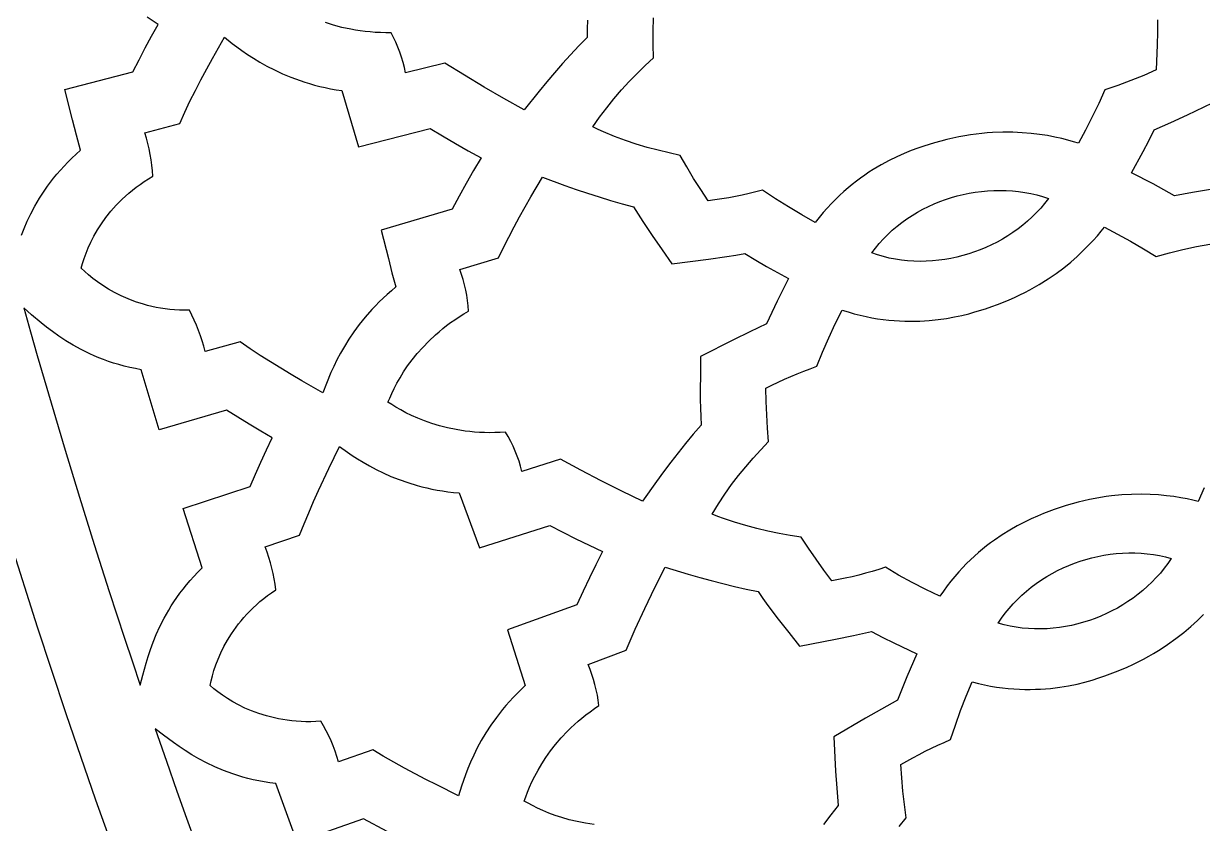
# Model space of a CAD drawing. Extents: x -550 to 550, y -550 to 550.
# Drawn here: x -462.3 to -385.5, y -162.7 to -110.6 of the extents above; entities that cross this region are included whole.
import ezdxf

# ---------------------------------------------------------------- set-up
doc = ezdxf.new("R2010")
doc.units = 0
doc.layers.add('LAYER_1', color=18, linetype='CONTINUOUS')
doc.layers.add('LAYER_10', color=4, linetype='CONTINUOUS')

msp = doc.modelspace()

# ---------------------------------------------------------------- linework, layer by layer
at = {"layer": 'LAYER_1'}
msp.add_lwpolyline([(0, 549.9999999999998, 0.4142135623730951), (-550, -4.34e-14, 0.4142135623730951), (0, -549.9999999999998, 0.4142135623730951), (550, -4.34e-14, 0.4142135623730951)], format="xyb", close=True, dxfattribs=at)
for points in [[(-462.4138429585977, -124.4056865063507), (-462.2333891589956, -123.9578363696582), (-462.0277806237601, -123.4895515358607), (-461.7940425873845, -123.003883971611), (-461.5292002843622, -122.5038856435618), (-461.2302789491863, -121.992608518366), (-460.8943038163503, -121.4731045626764), (-460.7114914615888, -121.2112212629753), (-460.5183001203472, -120.9484257431456), (-460.3143579469373, -120.6850994990189), (-460.0992930956705, -120.4216240264267), (-459.8727337208587, -120.1583808212006), (-459.6343079768135, -119.8957513791722), (-459.3836440178464, -119.6341171961732), (-459.1203699982693, -119.373859768035), (-458.8441140723937, -119.1153605905894), (-458.5545043945312, -118.859001159668), (-458.8247816273954, -117.8771995588923), (-459.0819514490389, -116.8918147073386), (-459.5785522460938, -114.916374206543), (-455.1515808105469, -113.7481384277344), (-454.75242444599, -112.9737131823927), (-454.3466931141939, -112.2025846420716), (-453.9325703644611, -111.4358347096698), (-453.5082397460938, -110.6745452880859), (-454.2309192572852, -110.1931694924532)], [(-425.5486688762322, -110.4004948133988), (-425.561919578464, -110.9578979004192), (-425.5667724609375, -111.5154342651367), (-426.1140219730007, -112.0735837647924), (-426.6490489453933, -112.6435668683668), (-427.1732245181582, -113.2238653691993), (-427.6879198313382, -113.8129610606296), (-428.1945060249759, -114.4093357359974), (-428.694354239114, -115.0114711886422), (-429.6793212890625, -116.2269515991211), (-430.9889763592631, -115.5042424767052), (-432.2844650609626, -114.7558628824685), (-433.5650710856964, -113.9822892737554), (-434.830078125, -113.1839981079102), (-437.3895874023438, -113.8195190429688), (-437.4644073593314, -113.4805615496735), (-437.5522101066243, -113.1440135833283), (-437.6526842750945, -112.8105215566504), (-437.7655184956139, -112.4807318823573), (-437.8904013990547, -112.1552909731663), (-438.0270216162888, -111.8348452417946), (-438.1750677781882, -111.5200411009597), (-438.334228515625, -111.2115249633789), (-438.6879724080329, -111.2129353317491), (-439.0343179794395, -111.2050776510767), (-439.3732377518594, -111.1883844837612), (-439.7047042473075, -111.1632883922023), (-440.0286899877982, -111.1302219387996), (-440.3451674953463, -111.0896176859527), (-440.6541092919666, -111.0419081960614), (-440.9554878996736, -110.9875260315251), (-441.5354456364065, -110.8604739281164), (-442.0848208816627, -110.7119218749236), (-442.6033938115594, -110.5453303711439)], [(-388.43408203125, -110.365592956543), (-388.4426601154621, -111.1795128134314), (-388.4614811569, -111.9933078735919), (-388.5111389160156, -113.6206665039062), (-389.3332104388878, -113.9893347027671), (-390.1670084872451, -114.3318520531411), (-391.0112430268431, -114.6477828239661), (-391.8646240234375, -114.9366912841797), (-392.2647704304923, -115.8179459164026), (-392.682845222209, -116.6910553468318), (-393.1183078276259, -117.5556369970336), (-393.5706176757812, -118.4113082885742), (-393.8982115223075, -118.3108533715926), (-394.2657320476337, -118.207641922943), (-394.6720172616259, -118.1050803409125), (-395.1159051741502, -118.006575023788), (-395.5962337950725, -117.9155323698564), (-396.111841134259, -117.8353587774049), (-396.6615652015755, -117.7694606447202), (-397.2442440068882, -117.7212443700895), (-397.858715560063, -117.6941163517997), (-398.5038178709659, -117.6914829881377), (-399.178388949463, -117.7167506773906), (-399.5263621546425, -117.7409119163248), (-399.8812668054203, -117.7733258178453), (-400.2429576530296, -117.8144181817381), (-400.6112894487038, -117.8646148077889), (-400.9861169436761, -117.9243414957836), (-401.3672948891796, -117.9940240455081), (-401.7546780364477, -118.0740882567484), (-402.1481211367136, -118.1649599292901), (-402.5474789412106, -118.2670648629194), (-402.9526062011719, -118.3808288574219), (-403.6462270122137, -118.5958271020614), (-404.0453382620469, -118.7325033350189), (-404.474704912927, -118.8921856042921), (-404.9308680934834, -119.0775398817987), (-405.410368932345, -119.2912321394568), (-405.9097485581412, -119.535928349184), (-406.425548099501, -119.8142944828983), (-406.9543086850538, -120.1289965125175), (-407.222468472099, -120.3008066045158), (-407.4925714434285, -120.4827004099595), (-407.7641852401207, -120.6750111753383), (-408.0368775032543, -120.8780721471421), (-408.3102158739081, -121.0922165718604), (-408.5837679931606, -121.3177776959831), (-408.8571015020904, -121.5550887659999), (-409.1297840417762, -121.8044830284005), (-409.4013832532967, -122.0662937296746), (-409.6714667777306, -122.340854116312), (-409.9396022561564, -122.6284974348024), (-410.2053573296527, -122.9295569316356), (-410.4682996392984, -123.2443658533012), (-410.7279968261719, -123.5732574462891), (-411.6004374573506, -123.0768467512361), (-412.4618604274867, -122.5610701605194), (-413.3115914651294, -122.0262559871016), (-414.1489562988281, -121.4727325439453), (-414.5867009916425, -121.5844893581111), (-415.0264784433638, -121.6888270160429), (-415.4680972601771, -121.785691009656), (-415.9113660482678, -121.8750268308659), (-416.3560934138211, -121.9567799715879), (-416.8020879630223, -122.0308959237375), (-417.2491583020566, -122.0973201792298), (-417.6971130371094, -122.1559982299805), (-418.1783546486557, -121.4326270832803), (-418.6403313671921, -120.6965164193429), (-419.0869367136559, -119.9507591485174), (-419.5220642089844, -119.1984481811523), (-420.2368567571552, -119.041201421403), (-420.9497473502672, -118.8681107155477), (-421.6610604956937, -118.6765635700799), (-422.3711207008087, -118.4639474914933), (-423.0802524729856, -118.2276499862814), (-423.7887803195982, -117.9650585609378), (-424.4970287480201, -117.6735607219562), (-424.8511495889638, -117.5161554931304), (-425.205322265625, -117.3505439758301), (-424.760835694498, -116.7094521739566), (-424.3003471954085, -116.0954583193698), (-423.8249032600419, -115.5061493540793), (-423.3355503800838, -114.9391122200945), (-422.8333350472197, -114.3919338594249), (-422.3193037531352, -113.86220121408), (-421.7945029895157, -113.3475012260694), (-421.2599792480469, -112.8454208374023), (-421.2676759404224, -111.9771122879707), (-421.2634390130788, -111.1086979504277), (-421.247271702731, -110.2404237734131)], [(-384.9763565733894, -121.4125689000003), (-386.1556084656227, -121.6074890402315), (-387.3308715820312, -121.8243255615234), (-388.0195481490518, -121.4358951306219), (-388.7174489080378, -121.0638319935302), (-390.1239471435547, -120.3386688232422), (-389.3687187421541, -118.9466917659718), (-389.0008328363321, -118.2458877837647), (-388.6497802734375, -117.5367431640625), (-387.5563455273616, -117.053773546287), (-386.47196762715, -116.5504329158695), (-384.3137512207031, -115.5206680297852)], [(-385.3958716400025, -140.858159904934), (-385.7936706542969, -141.7398376464844), (-386.1270327158985, -141.6593534072161), (-386.5004309589087, -141.5784919446925), (-386.9125025609508, -141.5005864172996), (-387.3618846996477, -141.4289699834231), (-387.8472145526228, -141.3669758014489), (-388.3671292974992, -141.3179370297628), (-388.9202661119001, -141.2851868267507), (-389.5052621734485, -141.2720583507984), (-390.1207546597677, -141.2818847602917), (-390.7653807484809, -141.3179992136164), (-391.4377776172112, -141.3837348691585), (-391.7839642120899, -141.4287522597566), (-392.1365824435817, -141.4824248853037), (-392.4954619588893, -141.5451693905981), (-392.8604324052156, -141.6174024204379), (-393.2313234297636, -141.6995406196215), (-393.6079646797361, -141.792000632947), (-393.9901858023361, -141.8951991052126), (-394.3778164447664, -142.0095526812166), (-394.77068625423, -142.1354780057573), (-395.1686248779297, -142.2733917236328), (-395.8476936764729, -142.5292314845665), (-396.2377091158183, -142.6893630954528), (-396.6565474876502, -142.8742479826819), (-397.1005854712965, -143.0863452383014), (-397.5661997460855, -143.3281139543587), (-398.0497669913451, -143.6020132229012), (-398.5476638864034, -143.9105021359765), (-399.0562671105883, -144.256039785632), (-399.3134513083933, -144.4434703529421), (-399.571953343228, -144.6410852639152), (-399.8313203000083, -144.849191905057), (-400.0910992636503, -145.0680976628734), (-400.35083731907, -145.2981099238706), (-400.6100815511834, -145.5395360745543), (-400.8683790449065, -145.7926835014306), (-401.1252768851554, -146.0578595910052), (-401.3803221568459, -146.3353717297843), (-401.6330619448942, -146.6255273042737), (-401.8830433342162, -146.9286337009794), (-402.1298134097278, -147.2449983064072), (-402.3729192563452, -147.5749285070631), (-402.6119079589844, -147.9187316894531), (-403.5142071269959, -147.4774321636184), (-404.4069523013846, -147.0164927083435), (-405.2880471917803, -146.5339134967973), (-406.1553955078125, -146.0276947021484), (-406.5845310922365, -146.1650604000885), (-407.0161366214311, -146.2951604183026), (-407.4500259911122, -146.4179158452495), (-407.8860130969959, -146.533247769388), (-408.323911834798, -146.6410772791767), (-408.7635361002347, -146.7413254630743), (-409.2046997890217, -146.8339134095396), (-409.647216796875, -146.9187622070312), (-410.1581768901018, -146.2170834544001), (-410.6594774417554, -145.508370854323), (-411.1509931909883, -144.7928368712738), (-411.6325988769531, -144.0706939697266), (-412.3565582738615, -143.9568019191944), (-413.0795849763502, -143.8269989075072), (-413.8021689761345, -143.678698835966), (-414.5248002649298, -143.5093156058714), (-415.2479688344517, -143.3162631185243), (-415.9721646764156, -143.0969552752256), (-416.697877782537, -142.8488059772761), (-417.0614564320678, -142.7131076269638), (-417.4255981445312, -142.5692291259766), (-417.0216543168403, -141.9031285554165), (-416.6000335992362, -141.2631059077011), (-416.1619343886572, -140.6468182336155), (-415.7085550820419, -140.0519225839449), (-415.2410940763285, -139.4760760094746), (-414.7607497684555, -138.9169355609897), (-414.2687205553614, -138.3721582892755), (-413.7662048339844, -137.8394012451172), (-413.8290240656411, -136.9737224447725), (-413.8801516184735, -136.1071728730902), (-413.91754155787, -135.2399810482125), (-413.9391479492188, -134.3723754882812), (-413.5359003948436, -134.1685083968192), (-413.1290196240341, -133.971542186968), (-412.7186949643057, -133.7815381382114), (-412.3051157431738, -133.5985575300329), (-411.8884712881541, -133.4226616419162), (-411.4689509267617, -133.253911753345), (-411.0467439865126, -133.0923691438028), (-410.6220397949219, -132.9380950927734), (-410.2408663186465, -132.0086608264286), (-409.838909957764, -131.0877518388284), (-409.4165922459292, -130.1759950385035), (-408.9743347167969, -129.2740173339844), (-408.5747408228932, -129.3996620317653), (-408.1803862777209, -129.5118248060202), (-407.7914410187164, -129.6110253905948), (-407.4080749833163, -129.697783519335), (-407.030458108957, -129.7726189260866), (-406.658760333075, -129.8360513446953), (-406.2931515931067, -129.8886005090069), (-405.9338018264887, -129.9307861528674), (-405.5808809706575, -129.9631280101224), (-405.2345589630494, -129.9861458146178), (-404.895005741101, -130.0003593001994), (-404.5623912422489, -130.0062882007129), (-403.9186581635789, -129.9953711819192), (-403.3047192265313, -129.9575526290031), (-402.721933930598, -129.8969904127309), (-402.1716617752708, -129.8178424038693), (-401.6552622600415, -129.7242664731844), (-401.174094884402, -129.6204204914429), (-400.729519147844, -129.510462329411), (-400.3228945498595, -129.3985498578554), (-399.6289367675781, -129.1854934692383), (-399.2299405925058, -129.0512215887059), (-398.8422835922758, -128.9105662883294), (-398.4658457947883, -128.7639612994001), (-398.1005072279432, -128.6118403532097), (-397.7461479196407, -128.4546371810496), (-397.402647897781, -128.2927855142113), (-397.069887190264, -128.1267190839865), (-396.74774582499, -127.9568716216664), (-396.4361038298588, -127.7836768585428), (-396.1348412327707, -127.607568525907), (-395.5629743443237, -127.2483460772651), (-395.0311853828499, -126.8826741260729), (-394.5385145715498, -126.5140225226624), (-394.0840021336242, -126.1458611173658), (-393.6666882922735, -125.781659760515), (-393.2856132706987, -125.4248883024422), (-392.9398172921003, -125.0790165934795), (-392.628340579679, -124.747514483959), (-392.3502233566355, -124.4338518242127), (-392.1045058461704, -124.1414984645727), (-391.8902282714844, -123.8739242553711), (-391.0355175776967, -124.3264875598389), (-390.1896885685563, -124.7958364536737), (-389.3534464274815, -125.2820315249686), (-388.5274963378906, -125.7851333618164), (-387.6597515506921, -125.5431331087732), (-386.7843447627984, -125.3285988883751), (-385.9025840749507, -125.1419134324075), (-385.0157775878906, -124.9834594726562)], [(-425.1249063073818, -162.7774430206701), (-425.6896325745978, -162.6961093449814), (-426.2258795928414, -162.5931922820243), (-426.7330178784742, -162.472098287414), (-427.2104179478578, -162.3362338167658), (-427.6574503173534, -162.1890053256948), (-428.0734855033229, -162.0338192698163), (-428.4578940221276, -161.8740821047455), (-428.8100463901291, -161.7132002860976), (-429.1293131236889, -161.5545802694879), (-429.4150647391687, -161.4016285105315), (-429.6666717529297, -161.2577514648438), (-429.5727148491445, -160.9841560113747), (-429.4590397320306, -160.6812752644986), (-429.3238803137506, -160.3520889263438), (-429.1654705064669, -159.9995766990387), (-428.982044222342, -159.6267182847117), (-428.7718353735382, -159.2364933854912), (-428.5330778722181, -158.8318817035055), (-428.2640056305441, -158.415862940883), (-427.9628525606787, -157.991416799752), (-427.6278525747842, -157.561522982241), (-427.2572395850233, -157.1291611904784), (-426.8492475035583, -156.6973111265924), (-426.6306824009875, -156.4825091495183), (-426.4021102425516, -156.2689524927114), (-426.1633102672709, -156.057013618938), (-425.9140617141657, -155.847064990964), (-425.6541438222564, -155.6394790715554), (-425.3833358305632, -155.4346283234783), (-425.1014169781063, -155.2328852094988), (-424.8081665039062, -155.0346221923828), (-424.8508056799159, -154.6904261679844), (-424.9075943403484, -154.3476468573392), (-424.9779500284997, -154.0068701336884), (-425.0612902876654, -153.6686818702731), (-425.1570326611416, -153.3336679403344), (-425.2645946922239, -153.0024142171135), (-425.3833939242083, -152.6755065738513), (-425.5128479003906, -152.3535308837891), (-423.0400085449219, -151.4367828369141), (-422.4429259486968, -150.06406073154), (-421.8190774034732, -148.7029801802688), (-421.1687925735051, -147.3543316580037), (-420.4924011230469, -146.0189056396484), (-418.995137417662, -146.4688128259738), (-418.2435668404291, -146.6849686571558), (-417.4896669214494, -146.8925588399568), (-416.7331600166831, -147.0895580190816), (-415.9737684820902, -147.2739408392349), (-415.211214673631, -147.4436819451212), (-414.4452209472656, -147.5967559814453), (-414.1268193887709, -148.0550722897182), (-413.8004134974572, -148.5077061339453), (-413.1293130849398, -149.3998933081745), (-412.443368446847, -150.2812512599571), (-411.7540283203125, -151.1597137451172), (-409.3954708427618, -150.7128918722877), (-408.2194981512307, -150.473635537153), (-407.6334451787162, -150.3452996862241), (-407.0491027832031, -150.2093505859375), (-406.325349949642, -150.593894295694), (-405.591669965957, -150.9597168120432), (-404.1114807128906, -151.6667861938477), (-404.7559275815142, -153.1712923348224), (-405.0652381133459, -153.9285365892667), (-405.354736328125, -154.6932983398438), (-406.409208641962, -155.2640171629779), (-407.4513968893851, -155.8572794867567), (-409.5198974609375, -157.072021484375), (-409.3948225596114, -159.3057628434714), (-409.3220251579373, -160.4218783015835), (-409.2287902832031, -161.5363311767578), (-409.7081085767525, -162.1529104025799), (-410.1723270876443, -162.7810271098638)], [(-405.262726193537, -162.9037149918515), (-404.7939453125, -162.34228515625), (-404.908207677482, -161.4797835854041), (-405.0056544900622, -160.6150365981132), (-405.0850000097596, -159.7484887800273), (-405.1449584960938, -158.8805847167969), (-404.754776411385, -158.6529982961648), (-404.3605524458303, -158.4320853007771), (-403.9624720668813, -158.21791849342), (-403.5607207419897, -158.0105706368796), (-403.1554839386071, -157.8101144939422), (-402.7469471241853, -157.6166228273939), (-402.3352957661762, -157.4301684000209), (-401.9207153320312, -157.2508239746094), (-401.5979537823675, -156.3011305931925), (-401.2539662190304, -155.3586519329271), (-400.8890746477406, -154.4240650186005), (-400.5036010742188, -153.498046875), (-400.0967567194468, -153.5992108308171), (-399.6959691001155, -153.6872618325749), (-399.3013761085548, -153.7627274239999), (-398.9131156370948, -153.8261351488189), (-398.5313255780655, -153.8780125507584), (-398.156143823797, -153.918887173545), (-397.7877082666192, -153.9492865609056), (-397.4261567988624, -153.9697382565666), (-397.0716273128563, -153.9807698042547), (-396.7242577009312, -153.9829087476965), (-396.3841858554169, -153.9766826306187), (-396.0515496686436, -153.962618996748), (-395.40913584064, -153.9130893535342), (-394.7981193555607, -153.8385401678682), (-394.2196033520459, -153.7431917895631), (-393.6746909687359, -153.6312645684321), (-393.1644853442709, -153.5069788542883), (-392.6900896172913, -153.3745549969447), (-392.2526069264372, -153.2382133462146), (-391.8531404103489, -153.102174251911), (-391.1726684570312, -152.8478851318359), (-390.782754179117, -152.6901286335383), (-390.4045320724877, -152.5266768184194), (-390.0378567032611, -152.3579553467186), (-389.6825826375548, -152.1843898786748), (-389.3385644414865, -152.0064060745273), (-389.005656681174, -151.8244295945152), (-388.6837139227349, -151.6388860988775), (-388.3725907322869, -151.4502012478535), (-388.0721416759476, -151.2588007016822), (-387.7822213198349, -151.0651101206028), (-387.2333849727595, -150.6725614946762), (-386.7249182200022, -150.2759606519866), (-386.2556575905044, -149.8787128744472), (-385.8244396132077, -149.484223443971), (-385.4301008170534, -149.095897642471)], [(-438.6004508586879, -163.2374179072944), (-440.13427734375, -162.4131469726562), (-444.449951171875, -163.9416198730469), (-445.1519254360005, -162.029614991432), (-445.4992508127058, -161.0722945062745), (-445.8399353027344, -160.1126098632812), (-446.2233394669726, -160.0638578436926), (-446.5969160255826, -160.0058124017347), (-446.9607575093486, -159.9389984429652), (-447.3149564490552, -159.8639408729415), (-447.6596053754866, -159.7811645972212), (-447.9947968194276, -159.6911945213619), (-448.3206233116622, -159.594555550921), (-448.6371773829751, -159.491772591456), (-448.9445515641505, -159.3833705485245), (-449.2428383859731, -159.269874327684), (-449.8125200746968, -159.0296989745061), (-450.3469626954217, -158.7754457763824), (-450.8469064944229, -158.5113139777732), (-451.3130917179759, -158.2415028231386), (-451.746258612356, -157.9702115569388), (-452.1471474238383, -157.701639423634), (-452.5164983986984, -157.4399856676843), (-453.1635478236528, -156.9542302656911), (-453.6933288574219, -156.5465393066406), (-452.9625307743369, -158.6632220226817), (-452.2809117397326, -160.6056549706115), (-451.6505065452803, -162.3745426080276), (-451.0733499826512, -163.9705893925276)]]:
    msp.add_lwpolyline(points, dxfattribs=at)
for points in [[(-458.5098419189453, -126.5419654846191), (-458.4272907682955, -126.243285209703), (-458.3250736761813, -125.9210525157162), (-458.2014531409711, -125.5781728389918), (-458.0546916610333, -125.217551615863), (-457.8830517347363, -124.842094282663), (-457.6847958604487, -124.4547062757249), (-457.4581865365387, -124.0582930313818), (-457.201486261375, -123.655759985967), (-456.9129575333259, -123.2500125758136), (-456.5908628507598, -122.8439562372547), (-456.416685307273, -122.6417201686773), (-456.2334647120452, -122.4404964066234), (-456.0409838773724, -122.2406481306348), (-455.8390256155507, -122.042538520253), (-455.627372738876, -121.8465307550198), (-455.4058080596445, -121.6529880144767), (-455.1741143901522, -121.4622734781653), (-454.9320745426951, -121.2747503256274), (-454.6794713295693, -121.0907817364046), (-454.416087563071, -120.9107308900385), (-454.1417060554961, -120.7349609660707), (-453.8561096191406, -120.563835144043), (-453.8776305013283, -120.2047208329327), (-453.9121210897208, -119.8459400887629), (-453.9594373372829, -119.488160136401), (-454.0194351969794, -119.1320482007145), (-454.0919706217752, -118.7782715065707), (-454.1768995646351, -118.4274972788371), (-454.2740779785238, -118.0803927423812), (-454.3833618164062, -117.7376251220703), (-452.0957946777344, -117.1131820678711), (-451.7748115340263, -116.3916292561308), (-451.4370068117994, -115.6777353278398), (-451.0846637004466, -114.9706036569782), (-450.720065389361, -114.2693376175261), (-450.3454950679352, -113.5730405834639), (-449.9632359255625, -112.8808159287717), (-449.1847839355469, -111.504997253418), (-448.6776859642099, -111.9079587398595), (-448.3796173854291, -112.1348252522931), (-448.051168831113, -112.3741023442717), (-447.6918151161663, -112.6224050658476), (-447.3010310554939, -112.8763484670732), (-446.8782914640004, -113.1325475980009), (-446.4230711565905, -113.3876175086831), (-445.9348449481691, -113.638173249172), (-445.4130876536407, -113.88082986952), (-444.8572740879102, -114.1122024197796), (-444.2668790658822, -114.3289059500029), (-443.9585493884144, -114.4306990357424), (-443.6413774024616, -114.5275555102425), (-443.3152974598867, -114.6190522547598), (-442.980243912553, -114.7047661505507), (-442.6361511123234, -114.7842740788718), (-442.282953411061, -114.8571529209797), (-441.9205851606291, -114.9229795581309), (-441.5489807128906, -114.981330871582), (-440.4632568359375, -118.640754699707), (-435.8035888671875, -117.4416961669922), (-434.9818841001455, -117.9364321295131), (-434.1541505417631, -118.4212852381184), (-433.3201386790519, -118.8954478532139), (-432.4795989990234, -119.3581123352051), (-432.9667601865564, -120.1872163681516), (-433.4424754916303, -121.0228415204136), (-433.9073679373636, -121.8644266268853), (-434.362060546875, -122.7114105224609), (-438.9775085449219, -124.0721054077148), (-438.5152963843019, -125.923832294931), (-438.2793192896319, -126.8484345402102), (-438.0345458984375, -127.7707138061523), (-438.3219744754123, -128.0119917630305), (-438.5976881493374, -128.2548620645838), (-438.8619611586041, -128.4989987031644), (-439.1150677416035, -128.7440756711246), (-439.3572821367267, -128.9897669608165), (-439.5888785823649, -129.2357465645925), (-440.0213145787509, -129.7272666838054), (-440.4145696378906, -130.2160279675811), (-440.7708376669135, -130.6994223547373), (-441.0923125729486, -131.1748417840919), (-441.3811882631252, -131.6396781944627), (-441.6396586445726, -132.0913235246675), (-441.8699176244199, -132.5271697135241), (-442.0741591097965, -132.9446086998503), (-442.2545770078315, -133.3410324224639), (-442.5527176703938, -134.0604018318245), (-442.7818908691406, -134.6644134521484), (-444.1539898293074, -133.8768484293066), (-444.835992083268, -133.4756334999891), (-445.5140085045775, -133.0678105392541), (-446.187073331809, -132.6521397324869), (-446.8542208035354, -132.2273812650726), (-447.51448515833, -131.7922953223965), (-448.1669006347656, -131.3456420898438), (-450.4517211914062, -131.9831237792969), (-450.5419104756485, -131.6346922137002), (-450.6424796729954, -131.2884955745322), (-450.753509877632, -130.9451445895903), (-450.8750821837435, -130.6052499866715), (-451.007277685515, -130.269422493573), (-451.1501774771316, -129.9382728380922), (-451.3038626527784, -129.612411748026), (-451.4684143066406, -129.2924499511719), (-451.8006440959897, -129.2919223222749), (-452.1256368134457, -129.2816467539092), (-452.443392390866, -129.2620469109205), (-452.7539107601078, -129.2335464581545), (-453.0571918530284, -129.1965690604569), (-453.353235601485, -129.1515383826733), (-453.642041937335, -129.0988780896494), (-453.9236107924355, -129.039011846231), (-454.197942098644, -128.9723633172637), (-454.4650357878177, -128.8993561675932), (-454.9775100424895, -128.7359606655256), (-455.4610330113093, -128.5522146587936), (-455.9156041491352, -128.3515074661626), (-456.3412229108254, -128.1372284063983), (-456.7378887512381, -127.9127667982662), (-457.1056011252315, -127.6815119605319), (-457.4443594876637, -127.4468532119607), (-457.7541632933931, -127.2121798713183), (-458.0350119972776, -126.9808812573703), (-458.2869050541756, -126.756346688882)], [(-438.5407257080078, -135.273193359375), (-438.429983554533, -135.005540656773), (-438.2977922570784, -134.7098233889429), (-438.1425659232748, -134.3891220307899), (-437.962718660753, -134.0465170572194), (-437.7566645771436, -133.6850889431365), (-437.5228177800773, -133.3079181634464), (-437.2595923771848, -132.9180851930544), (-436.9654024760971, -132.5186705068657), (-436.6386621844446, -132.1127545797856), (-436.2777856098581, -131.7034178867193), (-435.8811868599685, -131.2937409025721), (-435.4472800424063, -130.8868041022491), (-435.2158405168826, -130.6853259194296), (-434.9744792648024, -130.4856879606556), (-434.7229980496193, -130.2882752852904), (-434.4611986347873, -130.0934729526969), (-434.1888827837602, -129.9016660222385), (-433.9058522599919, -129.7132395532782), (-433.6119088269362, -129.5285786051792), (-433.3068542480469, -129.3480682373047), (-433.3277941276899, -129.0018332992474), (-433.3630313456067, -128.6558865438783), (-433.4124083390701, -128.3110824649287), (-433.4757675453533, -127.9682755561299), (-433.552951401729, -127.6283203112133), (-433.6438023454701, -127.2920712239103), (-433.7481628138497, -126.9603827879521), (-433.8658752441406, -126.6341094970703), (-431.3434143066406, -125.8672027587891), (-431.0156061750874, -125.1947811026461), (-430.6774812710445, -124.5273763730982), (-430.3298884272494, -123.8647068288173), (-429.97367647644, -123.2064907284756), (-429.6096942513539, -122.5524463307451), (-429.2387905847288, -121.9022918942978), (-428.4796142578125, -120.6125259399414), (-427.0145168201292, -121.1518978852188), (-426.2784961684717, -121.412974114296), (-425.5396273907705, -121.6656337927553), (-424.7975103589008, -121.9078693794138), (-424.0517449447376, -122.1376733330889), (-423.301931020156, -122.3530381125978), (-422.5476684570312, -122.5519561767578), (-422.2559738639096, -123.0289017356252), (-421.9539457348533, -123.4993246398551), (-421.3276257201622, -124.426078526222), (-420.6861821154097, -125.3431699194975), (-420.0470886230469, -126.2615509033203), (-417.6671061010571, -125.9569707577037), (-416.4794656673454, -125.7886702882946), (-415.8870554338608, -125.6957031676029), (-415.2958984375, -125.5950241088867), (-414.5982144397724, -126.0226917195565), (-413.8894520346738, -126.4322524293924), (-412.4576263427734, -127.2276611328125), (-413.1943419352029, -128.691970233693), (-413.5501017498472, -129.4299083468698), (-413.8865661621094, -130.1765594482422), (-414.9738342317646, -130.6833657067722), (-416.0502029251344, -131.2133830588181), (-418.1887817382812, -132.3025360107422), (-418.1983182733468, -133.4202700604172), (-418.2070841754024, -134.5382510009458), (-418.2056671887025, -135.0970880595777), (-418.1974444033311, -135.6556916460797), (-418.1802114391487, -136.2139633621709), (-418.1517639160156, -136.7718048095703), (-418.66349420892, -137.3612464395753), (-419.1622905036174, -137.961774520773), (-419.6496138123692, -138.5719552992118), (-420.1269251474369, -139.1903550209403), (-420.5956855210817, -139.8155399320067), (-421.0573559455652, -140.4460762784597), (-421.9652709960938, -141.7174682617188), (-423.3187898221115, -141.0753183040492), (-424.6597881035931, -140.4067778618235), (-425.9875122063251, -139.7122471703266), (-427.3012084960938, -138.9921264648438), (-429.8182983398438, -139.7796478271484), (-429.9071267877703, -139.4443442080326), (-430.0088554037066, -139.1118220093887), (-430.1233856592523, -138.7829239346387), (-430.250619026007, -138.4584926872043), (-430.3904569755704, -138.1393709705075), (-430.5428009795421, -137.8264014879704), (-430.707552509522, -137.5204269430147), (-430.8846130371094, -137.2222900390625), (-431.2381089508741, -137.2448940743792), (-431.5847656870752, -137.2578133203995), (-431.9245301157735, -137.2614774605269), (-432.2573491070298, -137.2563161781647), (-432.5831695309051, -137.2427591567165), (-432.9019382574602, -137.2212360795858), (-433.2136021567562, -137.192176630176), (-433.5181080988538, -137.1560104918906), (-434.1054335916973, -137.0640768823067), (-434.6634896964783, -136.9488727180621), (-435.1918513736837, -136.8138354663843), (-435.6900935838005, -136.6624025945013), (-436.1577912873161, -136.4980115696407), (-436.5945194447174, -136.3240998590302), (-436.9998530164918, -136.1441049298976), (-437.3733669631262, -135.9614642494707), (-437.714636245108, -135.7796152849773), (-438.023235822924, -135.601995503645), (-438.2987406570616, -135.4320423727017)], [(-407.0400848388672, -125.5565795898438), (-406.8031829361673, -125.2397378751777), (-406.5501590642589, -124.9332703954886), (-406.2819762427695, -124.6375685268409), (-405.9995974913265, -124.3530236452989), (-405.7039858295574, -124.080027126927), (-405.3961042770898, -123.8189703477897), (-405.0769158535509, -123.5702446839514), (-404.7473835785683, -123.3342415114764), (-404.4084704717695, -123.1113522064292), (-404.061139552782, -122.9019681448742), (-403.7063538412332, -122.7064807028757), (-403.3450763567506, -122.5252812564982), (-402.9782701189616, -122.3587611818062), (-402.6068981474937, -122.2073118548639), (-402.2319234619745, -122.0713246517358), (-401.8543090820312, -121.9511909484863), (-401.4739495611235, -121.8410877166298), (-401.0872603697809, -121.745272965069), (-400.6951923872037, -121.663935253611), (-400.2986964925922, -121.5972631420627), (-399.8987235651466, -121.5454451902312), (-399.4962244840669, -121.5086699579236), (-399.0921501285537, -121.4871260049469), (-398.6874513778071, -121.4810018911082), (-398.2830791110273, -121.4904861762145), (-397.8799842074146, -121.5157674200729), (-397.4791175461693, -121.5570341824903), (-397.0814300064915, -121.614475023274), (-396.6878724675814, -121.6882785022308), (-396.2993958086395, -121.7786331791679), (-395.9169509088659, -121.8857276138922), (-395.5414886474609, -122.0097503662109), (-395.7821143070672, -122.3237431595596), (-396.0380254004213, -122.6276842623098), (-396.3083317179446, -122.9211945794965), (-396.592143050058, -123.2038950161547), (-396.8885691871826, -123.4754064773194), (-397.1967199197395, -123.7353498680256), (-397.5157050381497, -123.9833460933083), (-397.8446343328344, -124.2190160582025), (-398.1826175942145, -124.4419806677431), (-398.5287646127111, -124.6518608269652), (-398.8821851787455, -124.8482774409038), (-399.2419890827385, -125.0308514145939), (-399.6072861151113, -125.1992036530703), (-399.9771860662848, -125.3529550613682), (-400.3507987266803, -125.4917265445226), (-400.7272338867188, -125.6151390075684), (-401.1067644312474, -125.7284847241791), (-401.4930441757759, -125.8272712779161), (-401.8850560814466, -125.9112754699603), (-402.2817831094018, -125.9802741014927), (-402.6822082207839, -126.0340439736942), (-403.0853143767351, -126.072361887746), (-403.4900845383978, -126.0950046448289), (-403.8955016669145, -126.1017490461241), (-404.3005487234273, -126.0923718928124), (-404.7042086690786, -126.0666499860749), (-405.1054644650109, -126.0243601270926), (-405.5032990723664, -125.9652791170465), (-405.8966954522874, -125.8891837571175), (-406.2846365659163, -125.7958508484868), (-406.6661053743954, -125.6850571923352)], [(-454.6685180664062, -153.6986846923828), (-454.4999217977395, -153.0512236671303), (-454.2869830304902, -152.2693454254966), (-454.1558389098388, -151.8353551224481), (-454.0039536044719, -151.376586843998), (-453.8281085943663, -150.8959826997107), (-453.6250853594985, -150.3964847991508), (-453.3916653798454, -149.8810352518828), (-453.1246301353837, -149.3525761674713), (-452.82076110609, -148.8140496554807), (-452.6540081346239, -148.5419305233822), (-452.4768397719411, -148.2683978254757), (-452.2888537030387, -147.9938193254567), (-452.0896476129137, -147.7185627870207), (-451.8788191865634, -147.4429959738634), (-451.6559661089847, -147.1674866496804), (-451.4206860651747, -146.8924025781671), (-451.1725767401306, -146.6181115230191), (-450.9112358188494, -146.3449812479321), (-450.6362609863281, -146.0733795166016), (-451.8734130859375, -142.1921539306641), (-447.5245056152344, -140.7613525390625), (-447.1742337210923, -139.9650225770227), (-446.817202001684, -139.171579502381), (-446.4515135868536, -138.3820035063827), (-446.0752716064453, -137.5972747802734), (-446.8272310534031, -137.1604915773135), (-447.5732137228897, -136.7138010604575), (-449.05126953125, -135.7981262207031), (-453.4504089355469, -137.0657043457031), (-454.6085815429688, -133.1602172851562), (-454.9891994733035, -133.0905574855475), (-455.359433601904, -133.0120092848942), (-455.7194070410796, -132.9250994445051), (-456.0692429031403, -132.8303547256889), (-456.4090643003954, -132.7283018897545), (-456.7389943451545, -132.6194676980106), (-457.0591561497272, -132.5043789117661), (-457.3696728264231, -132.3835622923295), (-457.6706674875518, -132.2575446010099), (-457.9622632454227, -132.1268525991159), (-458.51775050063, -131.8535527088398), (-459.0371194905216, -131.5678767119715), (-459.5213551135741, -131.2740386989813), (-459.9714422682642, -130.9762527603393), (-460.3883658530686, -130.6787329865158), (-460.7731107664638, -130.3856934679809), (-461.1266619069264, -130.1013482952049), (-461.7441224629607, -129.5755973488103), (-462.2486267089844, -129.1351928710938), (-461.8197348149151, -130.6835672088144), (-461.3816386016426, -132.2293885684676), (-460.4820139869776, -135.314484229272), (-459.5581144039703, -138.3927036049082), (-458.6183013916016, -141.4662704467773), (-457.6647975339046, -144.5355583114431), (-456.691430163914, -147.598435634289), (-455.6940525764685, -150.6533339247806), (-455.1850641058371, -152.1773007796012)], [(-450.1206970214844, -153.7358932495117), (-450.0569003702786, -153.4330516238524), (-449.9748995026756, -153.1055068128879), (-449.8727844929537, -152.7560598865514), (-449.7486454153915, -152.3875119147766), (-449.6005723442674, -152.0026639674967), (-449.4266553538601, -151.6043171146451), (-449.2249845184479, -151.1952724261554), (-448.9936499123092, -150.7783309719607), (-448.7307416097227, -150.3562938219947), (-448.4343496849667, -149.9319620461907), (-448.2730005124872, -149.7198110079536), (-448.1025642123198, -149.5081367144821), (-447.9228020437493, -149.2972892995177), (-447.7334752660605, -149.0876188968022), (-447.5343451385382, -148.8794756400773), (-447.3251729204673, -148.6732096630846), (-447.1057198711324, -148.4691710995658), (-446.8757472498186, -148.2677100832626), (-446.6350163158105, -148.0691767479167), (-446.3832883283929, -147.8739212272696), (-446.1203245468507, -147.6822936550632), (-445.8458862304688, -147.4946441650391), (-445.8905658032378, -147.1378963779364), (-445.94903453022, -146.7827430714597), (-446.0203833766475, -146.4295212193715), (-446.1037033077527, -146.0785677954343), (-446.1980852887676, -145.7302197734106), (-446.3026202849246, -145.3848141270629), (-446.4163992614559, -145.0426878301536), (-446.5385131835938, -144.7041778564453), (-444.2914733886719, -143.9437713623047), (-444.0030815743428, -143.206935597782), (-443.7017221002867, -142.47523689515), (-443.3888854577961, -141.7481953109), (-443.0660621381636, -141.0253309015234), (-442.3964174326424, -139.5902138333557), (-441.7047119140625, -138.1660461425781), (-441.1755580863153, -138.5370942457714), (-440.8654147868774, -138.7458563696551), (-440.524431081537, -138.9654914381038), (-440.1522598586494, -139.1925351233974), (-439.7485540065695, -139.423523097816), (-439.3129664136529, -139.6549910336399), (-438.8451499682546, -139.8834746031491), (-438.3447575587301, -140.1055094786237), (-437.8114420734344, -140.3176313323439), (-437.2448564007227, -140.5163758365897), (-436.6446534289504, -140.6982786636413), (-436.3318369835275, -140.7818318458068), (-436.0104860464727, -140.8598754857788), (-435.6805572288303, -140.9319765425923), (-435.3420071416448, -140.9977019752823), (-434.9947923959605, -141.0566187428839), (-434.6388696028219, -141.1082938044319), (-434.2741953732734, -141.1522941189616), (-433.9007263183594, -141.1881866455078), (-432.5870971679688, -144.7723846435547), (-428.0072631835938, -143.2967376708984), (-427.1554034310142, -143.7406898403638), (-426.2981675008747, -144.1744663649356), (-425.4353567314306, -144.5972502465905), (-424.5667724609375, -145.0082244873047), (-425.0014965939828, -145.8643251694159), (-425.4244082443291, -146.7262372627289), (-425.8361732065929, -147.593431298408), (-426.2374572753906, -148.4653778076172), (-430.7630004882812, -150.0995635986328), (-429.6039733886719, -153.7365570068359), (-429.8777563492961, -153.9938025429418), (-430.139664810433, -154.2520459313552), (-430.3899944366146, -154.510973133172), (-430.6290408923727, -154.7702701094881), (-430.8570998422391, -155.0296228213994), (-431.0744669507455, -155.2887172300017), (-431.4783083018064, -155.8048749816633), (-431.84293026181, -156.3162310532399), (-432.1706981470112, -156.8202731334987), (-432.4639772736646, -157.3144889112069), (-432.7251329580251, -157.7963660751316), (-432.9565305163475, -158.2633923140399), (-433.1605352648866, -158.7130553166992), (-433.3395125198971, -159.1428427718764), (-433.4958275976337, -159.5502423683387), (-433.7499324863046, -160.2878287401875), (-433.9417724609375, -160.9057159423828), (-435.3614042573329, -160.2051828284141), (-436.0679723082184, -159.8477297437525), (-436.7707656595394, -159.483091116039), (-437.4685772102782, -159.1094710518236), (-438.1601998594176, -158.7250736576561), (-438.8444265059401, -158.3281030400863), (-439.5200500488281, -157.9167633056641), (-441.7618713378906, -158.689453125), (-441.8641524167739, -158.3445637121986), (-441.9788754715753, -158.0028884114372), (-442.1057876784296, -157.6650616774845), (-442.2446362134713, -157.3317179651091), (-442.3951682528348, -157.0034917290801), (-442.5571309726549, -156.6810174241659), (-442.7302715490662, -156.3649295051356), (-442.9143371582031, -156.0558624267578), (-443.2464707672236, -156.0753614104564), (-443.5719579428231, -156.0846961474108), (-443.8907734259998, -156.0842895266795), (-444.2028919577519, -156.0745644373206), (-444.5082882790779, -156.0559437683928), (-444.8069371309758, -156.0288504089543), (-445.0988132544442, -155.9937072480634), (-445.3838913904811, -155.9509371747786), (-445.6621462800849, -155.9009630781583), (-445.933552664254, -155.8442078472606), (-446.4557188802806, -155.7120455388672), (-446.9501879665474, -155.5578333620654), (-447.4167578510405, -155.384954429322), (-447.8552264617463, -155.196791853104), (-448.2653917266509, -154.9967287458783), (-448.6470515737406, -154.7881482201119), (-449.0000039310016, -154.5744333882717), (-449.3240467264202, -154.3589673628247), (-449.6189778879827, -154.1451332562377), (-449.8845953436754, -153.9363141809777)], [(-398.8035888671875, -149.6746978759766), (-398.5865951727687, -149.3443287986146), (-398.3528366372631, -149.0233755624012), (-398.1032566204592, -148.7122828083895), (-397.8387984821454, -148.4114951776332), (-397.5604055821102, -148.1214573111857), (-397.2690212801421, -147.8426138501002), (-396.9655889360296, -147.5754094354304), (-396.6510519095611, -147.3202887082296), (-396.3263535605253, -147.0776963095512), (-395.9924372487104, -146.8480768804486), (-395.650246333905, -146.6318750619753), (-395.3007241758975, -146.4295354951848), (-394.9448141344765, -146.2415028211303), (-394.5834595694305, -146.0682216808654), (-394.2176038405479, -145.9101367154435), (-393.8481903076172, -145.767692565918), (-393.4747503275203, -145.6349970422947), (-393.0941519088609, -145.5161857147071), (-392.7073300190104, -145.4115012682228), (-392.3152196253403, -145.3211863879094), (-391.9187556952219, -145.2454837588346), (-391.5188731960267, -145.1846360660659), (-391.1165070951262, -145.138885994671), (-390.7125923598916, -145.1084762297176), (-390.3080639576946, -145.0936494562733), (-389.9038568559063, -145.0946483594056), (-389.5009060218983, -145.1117156241823), (-389.100146423042, -145.1450939356709), (-388.7025130267089, -145.1950259789391), (-388.3089408002703, -145.2617544390546), (-387.9203647110977, -145.3455220010849), (-387.5377197265625, -145.4465713500977), (-387.7586184630743, -145.7743225489684), (-387.9954172096362, -146.0929466844626), (-388.2472463547649, -146.4020120447277), (-388.5132362869772, -146.7010869179116), (-388.7925173947899, -146.989739592162), (-389.0842200667195, -147.2675383556266), (-389.3874746912829, -147.5340514964531), (-389.7014116569968, -147.7888473027893), (-390.0251613523778, -148.0314940627828), (-390.3578541659429, -148.2615600645813), (-390.6986204862086, -148.4786135963326), (-391.0465907016917, -148.6822229461844), (-391.400895200909, -148.8719564022844), (-391.7606643723772, -149.0473822527803), (-392.1250286046128, -149.2080687858199), (-392.4931182861328, -149.3535842895508), (-392.8654853915567, -149.4895961364065), (-393.2454578463179, -149.6114445316871), (-393.6320355700127, -149.7188518650814), (-394.024218482237, -149.8115405262781), (-394.4210065025867, -149.8892329049662), (-394.8213995506582, -149.9516513908345), (-395.2243975460473, -149.9985183735719), (-395.62900040835, -150.0295562428672), (-396.0342080571624, -150.0444873884093), (-396.4390204120806, -150.043034199887), (-396.8424373927005, -150.0249190669891), (-397.2434589186182, -149.9898643794046), (-397.6410849094298, -149.9375925268222), (-398.0343152847311, -149.8678258989308), (-398.4221499641183, -149.7802868854193)]]:
    msp.add_lwpolyline(points, close=True, dxfattribs=at)
at = {"layer": 'LAYER_10'}
msp.add_lwpolyline([(-485, 0, 0.4142135623730952), (0, -484.9999999999998, 0.4142135623730952), (485, 0, 0.4142135623730954), (0, 484.9999999999998, 0.4142135623730952)], format="xyb", close=True, dxfattribs=at)

doc.saveas('drawing.dxf')
